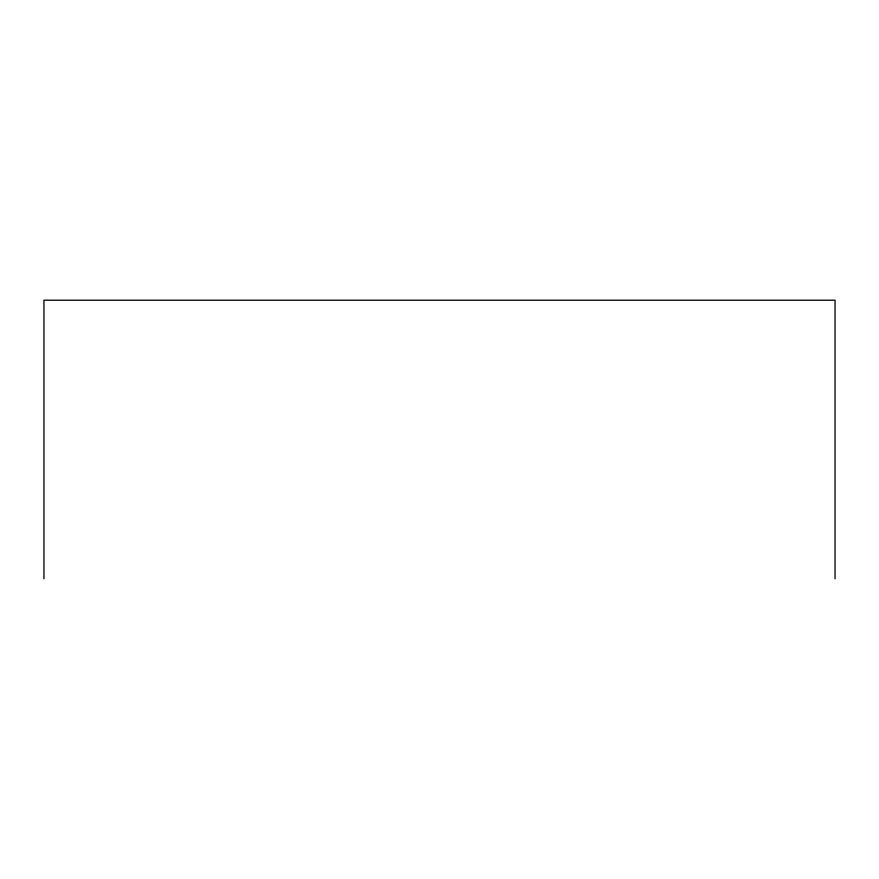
<?xml version="1.0" encoding="UTF-8"?>
<svg xmlns="http://www.w3.org/2000/svg" width="879" height="879" viewBox="0 0 879 879"><rect width="100%" height="100%" fill="white"/><g stroke="black" fill="none" stroke-linecap="round" stroke-linejoin="round"><path stroke-width="1.32" d="M835.05 578.789L835.05 300.211L43.95 300.211L43.95 578.789"/></g></svg>
